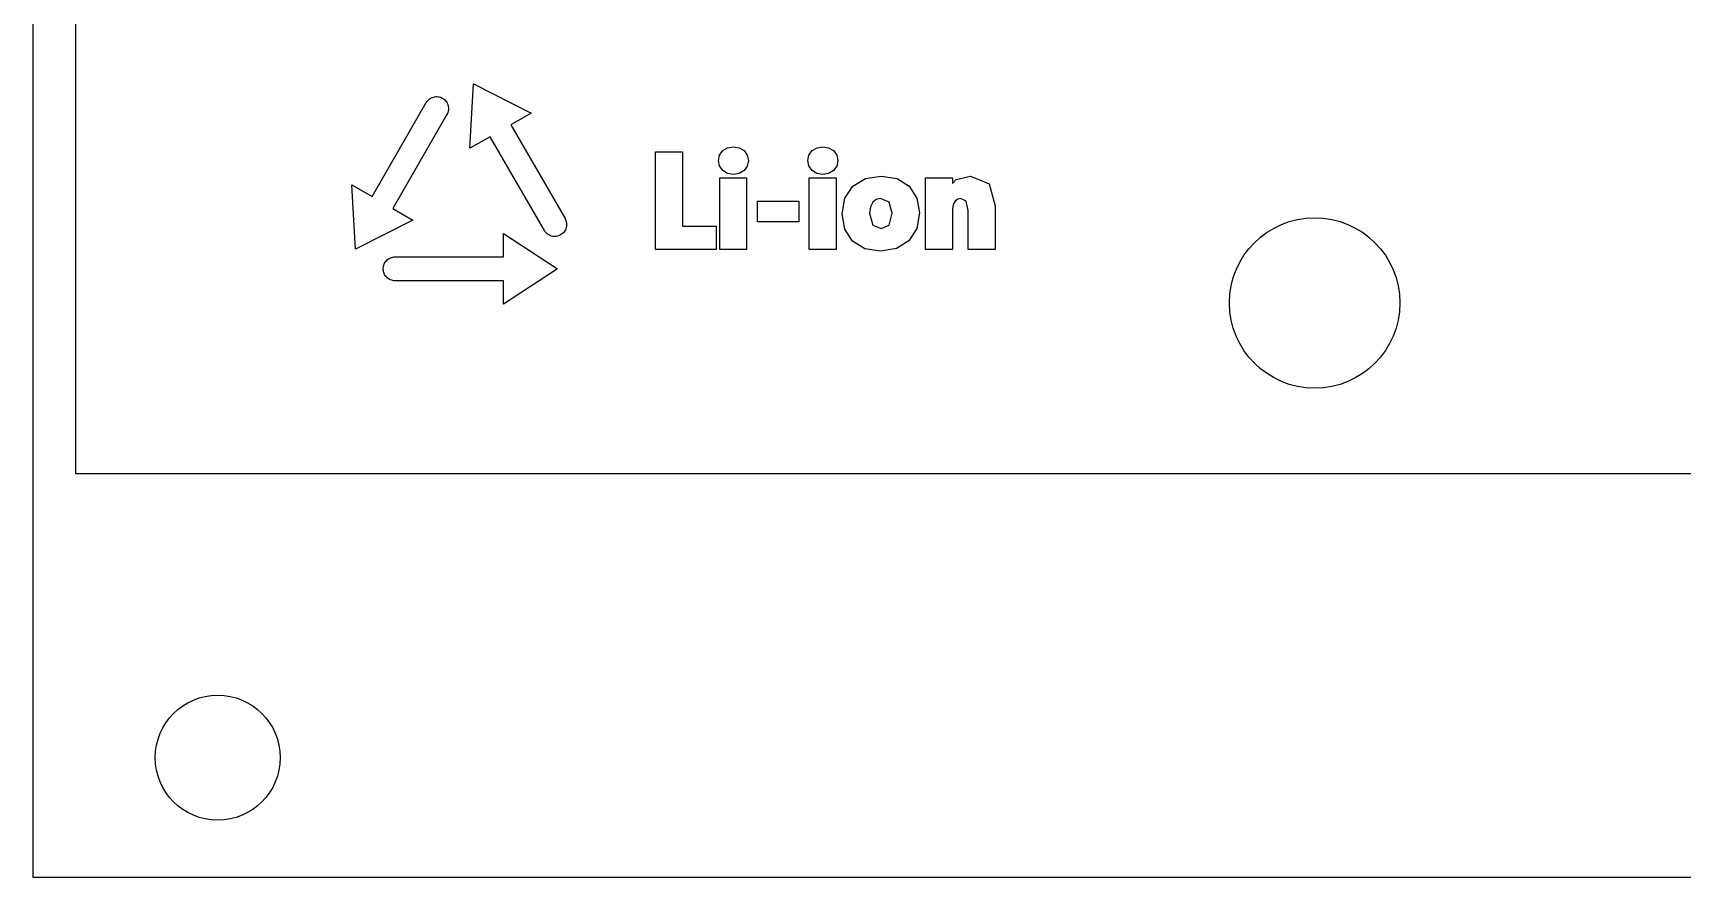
# Model space of a CAD drawing. Header units: metres. Extents: x -22.6 to 22.6, y 1.9 to 79.7.
# Drawn here: x -22.55 to 6.48, y 1.9 to 16.75 of the extents above; entities that cross this region are included whole.
import ezdxf

# ---------------------------------------------------------------- set-up
doc = ezdxf.new("R2010")
doc.units = ezdxf.units.M

msp = doc.modelspace()

# ---------------------------------------------------------------- linework, layer by layer
at = {"layer": 'HOLES'}
for centre, radius in [((0, 12), 1.5), ((-19.3, 4), 1.1)]:
    msp.add_circle(centre, radius, dxfattribs=at)
at = {"layer": 'MARKING'}
for points in [[(-13.1932, 13.2685), (-13.2049, 13.2516), (-13.2183, 13.2359), (-13.2331, 13.2215), (-13.2492, 13.2087), (-13.2665, 13.1976), (-13.2849, 13.1881), (-13.304, 13.1806), (-13.3239, 13.1749), (-13.3441, 13.1712), (-13.3647, 13.1695), (-13.3853, 13.1699), (-13.4057, 13.1722), (-13.4259, 13.1766), (-13.4455, 13.1829), (-13.4644, 13.1911), (-13.4824, 13.2011), (-13.4994, 13.2128), (-13.5151, 13.2262), (-13.5294, 13.241), (-13.5422, 13.2571), (-13.5534, 13.2744), (-14.5069, 14.9259), (-14.8619, 14.7209), (-14.8, 15.8536), (-13.7881, 15.3409), (-14.1431, 15.1359), (-13.1897, 13.4844), (-13.1803, 13.4661), (-13.1727, 13.4469), (-13.167, 13.4271), (-13.1633, 13.4068), (-13.1617, 13.3863), (-13.162, 13.3657), (-13.1643, 13.3452), (-13.1687, 13.3251), (-13.175, 13.3055), (-13.1832, 13.2865)], [(-15.524, 15.6171), (-15.5044, 15.6234), (-15.4842, 15.6278), (-15.4637, 15.6301), (-15.4431, 15.6305), (-15.4226, 15.6288), (-15.4023, 15.6251), (-15.3825, 15.6194), (-15.3633, 15.6119), (-15.345, 15.6024), (-15.3277, 15.5913), (-15.3115, 15.5785), (-15.2967, 15.5641), (-15.2834, 15.5484), (-15.2717, 15.5315), (-15.2617, 15.5135), (-15.2535, 15.4945), (-15.2472, 15.4749), (-15.2428, 15.4548), (-15.2404, 15.4343), (-15.2401, 15.4137), (-15.2418, 15.3932), (-15.2455, 15.3729), (-15.2511, 15.3531), (-15.2587, 15.3339), (-15.2681, 15.3156), (-16.2216, 13.6641), (-15.8665, 13.4591), (-16.8785, 12.9464), (-16.9404, 14.0791), (-16.5853, 13.8741), (-15.6319, 15.5256), (-15.6207, 15.5429), (-15.6079, 15.559), (-15.5936, 15.5738), (-15.5778, 15.5872), (-15.5609, 15.5989), (-15.5429, 15.6089)], [(-10.5274, 13.3524), (-10.5274, 12.94), (-11.6, 12.94), (-11.6, 14.66), (-11.1197, 14.66), (-11.1197, 13.3524)], [(-10.228, 14.2625), (-10.3302, 14.2791), (-10.4158, 14.3312), (-10.4731, 14.4108), (-10.4921, 14.5064), (-10.473, 14.6033), (-10.415, 14.6814), (-10.3294, 14.731), (-10.2278, 14.7468), (-10.1256, 14.731), (-10.0405, 14.6813), (-9.9828, 14.6032), (-9.9639, 14.5065), (-9.9827, 14.409), (-10.04, 14.3295), (-10.1252, 14.2787)], [(-8.5517, 14.2787), (-8.6544, 14.2625), (-8.7566, 14.2791), (-8.8422, 14.3312), (-8.8995, 14.4108), (-8.9186, 14.5064), (-8.8994, 14.6033), (-8.8414, 14.6814), (-8.7558, 14.731), (-8.6542, 14.7468), (-8.552, 14.731), (-8.4669, 14.6813), (-8.4092, 14.6032), (-8.3903, 14.5065), (-8.4091, 14.409), (-8.4664, 14.3295)], [(-7.1388, 13.0934), (-7.3581, 12.9561), (-7.6387, 12.9114), (-7.9151, 12.9547), (-8.1309, 13.0882), (-8.2677, 13.2988), (-8.3123, 13.5671), (-8.2661, 13.842), (-8.1243, 14.0546), (-7.9033, 14.1879), (-7.6233, 14.2312), (-7.3481, 14.1877), (-7.1341, 14.054), (-6.9984, 13.8468), (-6.9541, 13.5872), (-6.9995, 13.3103)], [(-6.3736, 12.94), (-6.8461, 12.94), (-6.8461, 14.2026), (-6.3736, 14.2026), (-6.3736, 14.1032), (-6.305, 14.1726), (-6.0572, 14.2334), (-5.7273, 14.0968), (-5.6227, 13.7074), (-5.6227, 12.94), (-6.0941, 12.94), (-6.0941, 13.6278), (-6.1331, 13.792), (-6.2309, 13.8377), (-6.2813, 13.8271), (-6.3281, 13.7904), (-6.3612, 13.7308), (-6.3736, 13.6472)], [(-10.4663, 12.94), (-10.4663, 14.2026), (-9.9939, 14.2026), (-9.9939, 12.94)], [(-8.4203, 12.94), (-8.8927, 12.94), (-8.8927, 14.2026), (-8.4203, 14.2026)], [(-9.0755, 13.4267), (-9.8058, 13.4267), (-9.8058, 13.7931), (-9.0755, 13.7931)], [(-7.8323, 13.5756), (-7.7766, 13.3686), (-7.6285, 13.3074), (-7.4889, 13.3695), (-7.4365, 13.5798), (-7.4887, 13.7765), (-7.6362, 13.8382), (-7.7154, 13.8228), (-7.7765, 13.7754), (-7.8177, 13.6932)], [(-16.3117, 12.4377), (-16.327, 12.4515), (-16.3408, 12.4668), (-16.3531, 12.4833), (-16.3637, 12.501), (-16.3725, 12.5196), (-16.3794, 12.539), (-16.3844, 12.559), (-16.3874, 12.5794), (-16.3885, 12.6), (-16.3874, 12.6206), (-16.3844, 12.641), (-16.3794, 12.661), (-16.3725, 12.6804), (-16.3637, 12.699), (-16.3531, 12.7167), (-16.3408, 12.7332), (-16.327, 12.7485), (-16.3117, 12.7623), (-16.2951, 12.7746), (-16.2775, 12.7852), (-16.2588, 12.794), (-16.2394, 12.801), (-16.2194, 12.806), (-16.199, 12.809), (-16.1785, 12.81), (-14.2715, 12.81), (-14.2715, 13.22), (-13.3215, 12.6), (-14.2715, 11.98), (-14.2715, 12.39), (-16.1785, 12.39), (-16.199, 12.391), (-16.2194, 12.394), (-16.2394, 12.399), (-16.2588, 12.406), (-16.2775, 12.4148), (-16.2951, 12.4254)]]:
    msp.add_lwpolyline(points, close=True, dxfattribs=at)
at = {"layer": 'OUTLINE'}
msp.add_lwpolyline([(-22.55, 1.9), (22.55, 1.9), (22.55, 79.7), (-22.55, 79.7)], close=True, dxfattribs=at)
at = {"layer": 'VISIBLE_REF'}
msp.add_lwpolyline([(-21.8, 9), (21.8, 9), (21.8, 71.6), (-21.8, 71.6)], close=True, dxfattribs=at)

doc.saveas('drawing.dxf')
